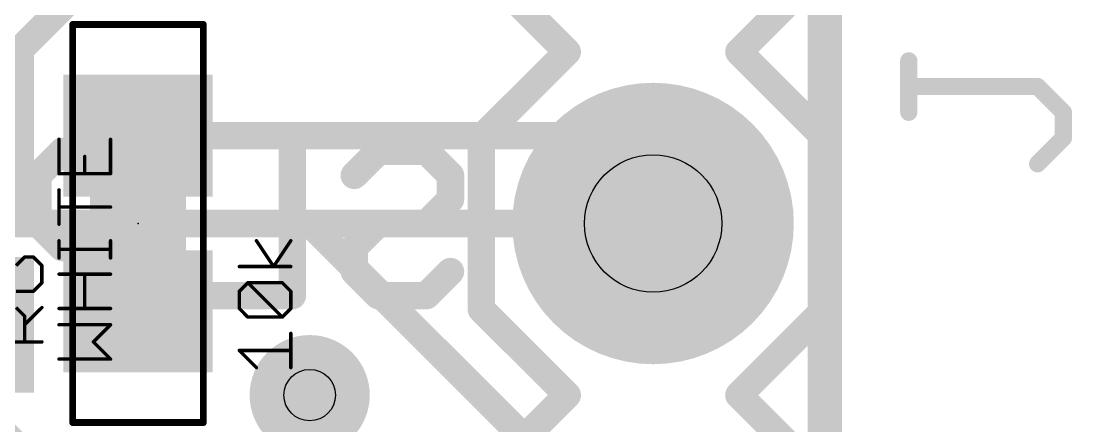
# Model space of a CAD drawing. Extents: x -36 to 72, y -11 to 13.
# Drawn here: x 15.64 to 23.42, y 4.85 to 7.85 of the extents above; entities that cross this region are included whole.
import ezdxf

# ---------------------------------------------------------------- set-up
doc = ezdxf.new("R2010")
doc.units = 0
for name, color, linetype in [('1', 12, 'CONTINUOUS'), ('16', 132, 'CONTINUOUS'), ('17', 110, 'CONTINUOUS'), ('18', 110, 'CONTINUOUS'), ('20', 53, 'CONTINUOUS'), ('21', 53, 'CONTINUOUS'), ('22', 53, 'CONTINUOUS'), ('23', 53, 'CONTINUOUS'), ('25', 253, 'CONTINUOUS'), ('27', 253, 'CONTINUOUS'), ('29', 253, 'CONTINUOUS'), ('30', 253, 'CONTINUOUS'), ('31', 253, 'CONTINUOUS'), ('35', 253, 'CONTINUOUS'), ('39', 12, 'CONTINUOUS'), ('44', 253, 'CONTINUOUS'), ('51', 53, 'CONTINUOUS')]:
    doc.layers.add(name, color=color, linetype=linetype)

# ---------------------------------------------------------------- blocks, each defined once
blk = doc.blocks.new('RECT')
blk.add_solid([(-0.5, -0.5), (0.5, -0.5), (-0.5, 0.5), (0.5, 0.5)])
blk = doc.blocks.new('ROUNDP')
at = {"const_width": 0.5}
blk.add_lwpolyline([(0, -0.25, 1), (0, 0.25, 1), (0, -0.25)], format="xyb", dxfattribs=at)
blk = doc.blocks.new('ROUNDV')
at = {"const_width": 0.5}
blk.add_lwpolyline([(0, -0.25, 1), (0, 0.25, 1), (0, -0.25)], format="xyb", dxfattribs=at)

msp = doc.modelspace()

# ---------------------------------------------------------------- linework, layer by layer
at = {"layer": '1'}
for points, const_width in [([(21.59, 12.7), (21.59, 0)], 0.254), ([(15.24, 7.239), (16.002, 8.001)], 0.2032), ([(19.67, 7), (16.51, 7)], 0.2032), ([(20.32, 6.35), (19.67, 7)], 0.2032), ([(13.26, 6.35), (17.78, 6.35)], 0.2032), ([(17.78, 6.35), (20.32, 3.81)], 0.2032), ([(16.51, 3.81), (15.24, 5.08)], 0.2032)]:
    msp.add_lwpolyline(points, dxfattribs=dict(at, const_width=const_width))
at = {"layer": '1', "const_width": 0.1016}
for points in [[(16.51, 7.0508, 1), (16.51, 6.9492)], [(19.7059, 7.0359, 1), (19.6341, 6.9641)], [(19.67, 6.9492, 1), (19.67, 7.0508)], [(17.8159, 6.3859, 1), (17.7441, 6.3141)], [(17.78, 6.2992, 1), (17.78, 6.4008)], [(20.2841, 6.3141, 1), (20.3559, 6.3859)]]:
    msp.add_lwpolyline(points, format="xyb", dxfattribs=at)
at = {"layer": '16'}
for points, const_width in [([(21.59, 12.7), (21.59, 0)], 0.254), ([(13.97, 6.35), (20.32, 6.35)], 0.2032)]:
    msp.add_lwpolyline(points, dxfattribs=dict(at, const_width=const_width))
at = {"layer": '16', "const_width": 0.1016}
msp.add_lwpolyline([(20.32, 6.2992, 1), (20.32, 6.4008)], format="xyb", dxfattribs=at)
at = {"layer": '20', "const_width": 0.2032}
msp.add_lwpolyline([(21.59, 0), (21.59, 12.7)], dxfattribs=at)
at = {"layer": '21', "const_width": 0.2032}
for points in [[(19.685, 7.62), (19.05, 8.255)], [(21.59, 8.255), (20.955, 7.62)], [(19.05, 6.985), (19.685, 7.62)], [(20.955, 7.62), (21.59, 6.985)], [(19.05, 5.715), (19.05, 6.985)], [(21.59, 6.985), (21.59, 5.715)], [(15.7, 6.52), (15.24, 6.52)], [(19.685, 5.08), (19.05, 5.715)], [(21.59, 5.715), (20.955, 5.08)], [(19.05, 4.445), (19.685, 5.08)], [(20.955, 5.08), (21.59, 4.445)]]:
    msp.add_lwpolyline(points, dxfattribs=at)
at = {"layer": '21', "const_width": 0.1016}
for points in [[(19.7209, 7.5841, 1), (19.6491, 7.6559)], [(19.6491, 7.5841, 1), (19.7209, 7.6559)], [(20.9909, 7.6559, 1), (20.9191, 7.5841)], [(20.9191, 7.6559, 1), (20.9909, 7.5841)], [(19.1008, 6.985, 1), (18.9992, 6.985)], [(21.6408, 6.985, 1), (21.5392, 6.985)], [(19.0141, 7.0209, 1), (19.0859, 6.9491)], [(21.5541, 6.9491, 1), (21.6259, 7.0209)], [(15.7, 6.4692, 1), (15.7, 6.5708)], [(19.0859, 5.7509, 1), (19.0141, 5.6791)], [(18.9992, 5.715, 1), (19.1008, 5.715)], [(21.5392, 5.715, 1), (21.6408, 5.715)], [(21.6259, 5.6791, 1), (21.5541, 5.7509)], [(19.7209, 5.0441, 1), (19.6491, 5.1159)], [(19.6491, 5.0441, 1), (19.7209, 5.1159)], [(20.9909, 5.1159, 1), (20.9191, 5.0441)], [(20.9191, 5.1159, 1), (20.9909, 5.0441)]]:
    msp.add_lwpolyline(points, format="xyb", dxfattribs=at)
at = {"layer": '22', "const_width": 0.2032}
for points in [[(15.9488, 6.8843), (15.7708, 6.7064)], [(16.4826, 6.8843), (15.9488, 6.8843)], [(16.4826, 5.8166), (16.4826, 6.8843)], [(17.652, 6.8843), (17.652, 5.8166)], [(18.1096, 6.7064), (18.2875, 6.8843)], [(18.2875, 6.8843), (18.6435, 6.8843)], [(18.6435, 6.8843), (18.8214, 6.7064)], [(15.7708, 6.7064), (15.7708, 6.3505)], [(18.8214, 6.7064), (18.8214, 6.5284)], [(18.8214, 6.5284), (18.6435, 6.3505)], [(15.7708, 6.3505), (15.9488, 6.1725)], [(18.2875, 6.3505), (18.1096, 6.1725)], [(18.6435, 6.3505), (18.2875, 6.3505)], [(15.9488, 6.1725), (16.4826, 6.1725)], [(18.1096, 6.1725), (18.1096, 5.9946)], [(18.1096, 5.9946), (18.2875, 5.8166)], [(18.6435, 5.8166), (18.8214, 5.9946)], [(17.652, 5.8166), (16.9402, 5.8166)], [(18.2875, 5.8166), (18.6435, 5.8166)]]:
    msp.add_lwpolyline(points, dxfattribs=at)
at = {"layer": '22', "const_width": 0.1016}
for points in [[(15.9488, 6.9351, 1), (15.9488, 6.8335)], [(15.9847, 6.8484, 1), (15.9128, 6.9202)], [(16.5334, 6.8843, 1), (16.4318, 6.8843)], [(16.4826, 6.8335, 1), (16.4826, 6.9351)], [(17.7028, 6.8843, 1), (17.6012, 6.8843)], [(18.2875, 6.9351, 1), (18.2875, 6.8335)], [(18.3235, 6.8484, 1), (18.2516, 6.9202)], [(18.6794, 6.9202, 1), (18.6075, 6.8484)], [(18.6435, 6.8335, 1), (18.6435, 6.9351)], [(15.8216, 6.7064, 1), (15.72, 6.7064)], [(15.7349, 6.7423, 1), (15.8067, 6.6704)], [(18.0737, 6.7423, 1), (18.1455, 6.6704)], [(18.8722, 6.7064, 1), (18.7706, 6.7064)], [(18.7855, 6.6704, 1), (18.8573, 6.7423)], [(18.8573, 6.4925, 1), (18.7855, 6.5643)], [(18.7706, 6.5284, 1), (18.8722, 6.5284)], [(15.8067, 6.3864, 1), (15.7349, 6.3145)], [(15.72, 6.3505, 1), (15.8216, 6.3505)], [(18.2875, 6.4013, 1), (18.2875, 6.2997)], [(18.3235, 6.3145, 1), (18.2516, 6.3864)], [(18.6075, 6.3864, 1), (18.6794, 6.3145)], [(18.6435, 6.2997, 1), (18.6435, 6.4013)], [(15.9488, 6.2233, 1), (15.9488, 6.1217)], [(15.9128, 6.1366, 1), (15.9847, 6.2084)], [(16.4826, 6.1217, 1), (16.4826, 6.2233)], [(18.1604, 6.1725, 1), (18.0588, 6.1725)], [(18.0737, 6.2084, 1), (18.1455, 6.1366)], [(18.1455, 6.0305, 1), (18.0737, 5.9586)], [(18.8573, 5.9586, 1), (18.7855, 6.0305)], [(18.0588, 5.9946, 1), (18.1604, 5.9946)], [(16.9402, 5.8674, 1), (16.9402, 5.7658)], [(17.652, 5.7658, 1), (17.652, 5.8674)], [(18.2875, 5.8674, 1), (18.2875, 5.7658)], [(18.6435, 5.7658, 1), (18.6435, 5.8674)], [(16.4318, 5.8166, 1), (16.5334, 5.8166)], [(17.6012, 5.8166, 1), (17.7028, 5.8166)], [(18.2516, 5.7807, 1), (18.3235, 5.8525)], [(18.6075, 5.8525, 1), (18.6794, 5.7807)]]:
    msp.add_lwpolyline(points, format="xyb", dxfattribs=at)
at = {"layer": '23'}
msp.add_point((16.51, 6.35), dxfattribs=at)
at = {"layer": '25'}
for points, const_width in [([(22.2113, 7.1728), (22.2113, 7.5542)], 0.127), ([(23.1646, 7.3635), (22.2113, 7.3635)], 0.127), ([(23.3553, 7.1728), (23.1646, 7.3635)], 0.127), ([(23.3553, 6.9822), (23.3553, 7.1728)], 0.127), ([(23.1646, 6.7915), (23.3553, 6.9822)], 0.127), ([(15.6717, 6.1021), (15.6081, 6.0386)], 0.0254), ([(15.7352, 6.1021), (15.6717, 6.1021)], 0.0254), ([(15.7988, 6.0386), (15.7352, 6.1021)], 0.0254), ([(15.7988, 5.9115), (15.7988, 6.0386)], 0.0254), ([(15.7352, 5.8479), (15.7988, 5.9115)], 0.0254), ([(15.6081, 5.8479), (15.7352, 5.8479)], 0.0254), ([(15.6081, 5.7279), (15.6717, 5.6644)], 0.0254), ([(15.6717, 5.6008), (15.7988, 5.7279)], 0.0254), ([(15.6717, 5.6644), (15.6717, 5.4737)], 0.0254), ([(15.7988, 5.4737), (15.4175, 5.4737)], 0.0254)]:
    msp.add_lwpolyline(points, dxfattribs=dict(at, const_width=const_width))
for points, const_width in [([(22.2431, 7.5542, 1), (22.1796, 7.5542)], 0.0635), ([(22.2113, 7.3952, 1), (22.2113, 7.3317)], 0.0635), ([(23.1871, 7.3859, 1), (23.1422, 7.341)], 0.0635), ([(23.1646, 7.3317, 1), (23.1646, 7.3952)], 0.0635), ([(23.387, 7.1728, 1), (23.3236, 7.1728)], 0.0635), ([(22.1796, 7.1728, 1), (22.2431, 7.1728)], 0.0635), ([(23.3328, 7.1504, 1), (23.3778, 7.1953)], 0.0635), ([(23.3236, 6.9822, 1), (23.387, 6.9822)], 0.0635), ([(23.3778, 6.9597, 1), (23.3328, 7.0046)], 0.0635), ([(23.1422, 6.814, 1), (23.1871, 6.7691)], 0.0635), ([(15.6717, 6.1085, 1), (15.6717, 6.0958)], 0.0127), ([(15.6762, 6.0976, 1), (15.6672, 6.1066)], 0.0127), ([(15.7397, 6.1066, 1), (15.7308, 6.0976)], 0.0127), ([(15.7352, 6.0958, 1), (15.7352, 6.1085)], 0.0127), ([(15.8051, 6.0386, 1), (15.7925, 6.0386)], 0.0127), ([(15.7943, 6.0341, 1), (15.8033, 6.0431)], 0.0127), ([(15.7925, 5.9115, 1), (15.8051, 5.9115)], 0.0127), ([(15.8033, 5.907, 1), (15.7943, 5.9159)], 0.0127), ([(15.7308, 5.8524, 1), (15.7397, 5.8434)], 0.0127), ([(15.7352, 5.8416, 1), (15.7352, 5.8543)], 0.0127), ([(15.678, 5.6644, 1), (15.6653, 5.6644)], 0.0127), ([(15.6672, 5.6599, 1), (15.6762, 5.6689)], 0.0127), ([(15.8033, 5.7234, 1), (15.7943, 5.7324)], 0.0127), ([(15.6672, 5.6053, 1), (15.6762, 5.5963)], 0.0127), ([(15.6653, 5.4737, 1), (15.678, 5.4737)], 0.0127), ([(15.7988, 5.4673, 1), (15.7988, 5.4801)], 0.0127)]:
    msp.add_lwpolyline(points, format="xyb", dxfattribs=dict(at, const_width=const_width))
at = {"layer": '27', "const_width": 0.0254}
for points in [[(15.9255, 6.973), (15.9255, 6.7188)], [(16.3068, 6.7188), (16.3068, 6.973)], [(16.1161, 6.7188), (16.1161, 6.8459)], [(15.9255, 6.7188), (16.3068, 6.7188)], [(15.9255, 6.3446), (15.9255, 6.5988)], [(16.3068, 6.4717), (15.9255, 6.4717)], [(15.9255, 6.0951), (15.9255, 6.2222)], [(16.3068, 6.0951), (16.3068, 6.2222)], [(17.5132, 6.0316), (17.3861, 6.2223)], [(17.6403, 6.2223), (17.5132, 6.0316)], [(16.3068, 6.1587), (15.9255, 6.1587)], [(15.9255, 5.9751), (16.3068, 5.9751)], [(16.1161, 5.7209), (16.1161, 5.9751)], [(17.6403, 6.0316), (17.259, 6.0316)], [(17.259, 5.8481), (17.3225, 5.9116)], [(17.3225, 5.9116), (17.5767, 5.9116)], [(17.5767, 5.6574), (17.3225, 5.9116)], [(17.5767, 5.9116), (17.6403, 5.8481)], [(17.259, 5.721), (17.259, 5.8481)], [(17.6403, 5.8481), (17.6403, 5.721)], [(16.3068, 5.7209), (15.9255, 5.7209)], [(17.3225, 5.6574), (17.259, 5.721)], [(17.6403, 5.721), (17.5767, 5.6574)], [(16.3068, 5.6009), (15.9255, 5.6009)], [(16.1797, 5.4738), (16.3068, 5.6009)], [(17.5767, 5.6574), (17.3225, 5.6574)], [(17.6403, 5.2832), (17.6403, 5.5374)], [(16.3068, 5.3467), (16.1797, 5.4738)], [(17.3861, 5.2832), (17.259, 5.4103)], [(17.259, 5.4103), (17.6403, 5.4103)], [(15.9255, 5.3467), (16.3068, 5.3467)]]:
    msp.add_lwpolyline(points, dxfattribs=at)
at = {"layer": '27', "const_width": 0.0127}
for points in [[(15.9318, 6.973, 1), (15.9191, 6.973)], [(16.3132, 6.973, 1), (16.3004, 6.973)], [(16.1225, 6.8459, 1), (16.1098, 6.8459)], [(15.9255, 6.7251, 1), (15.9255, 6.7124)], [(15.9191, 6.7188, 1), (15.9318, 6.7188)], [(16.1098, 6.7188, 1), (16.1225, 6.7188)], [(16.3004, 6.7188, 1), (16.3132, 6.7188)], [(16.3068, 6.7124, 1), (16.3068, 6.7251)], [(15.9318, 6.5988, 1), (15.9191, 6.5988)], [(15.9255, 6.478, 1), (15.9255, 6.4653)], [(16.3068, 6.4653, 1), (16.3068, 6.478)], [(15.9191, 6.3446, 1), (15.9318, 6.3446)], [(15.9318, 6.2222, 1), (15.9191, 6.2222)], [(16.3132, 6.2222, 1), (16.3004, 6.2222)], [(17.3914, 6.2258, 1), (17.3808, 6.2188)], [(17.6456, 6.2188, 1), (17.635, 6.2258)], [(15.9255, 6.165, 1), (15.9255, 6.1523)], [(16.3068, 6.1523, 1), (16.3068, 6.165)], [(15.9191, 6.0951, 1), (15.9318, 6.0951)], [(16.3004, 6.0951, 1), (16.3132, 6.0951)], [(15.9255, 5.9815, 1), (15.9255, 5.9688)], [(16.1225, 5.9751, 1), (16.1098, 5.9751)], [(16.3068, 5.9688, 1), (16.3068, 5.9815)], [(17.259, 6.038, 1), (17.259, 6.0253)], [(17.5079, 6.0351, 1), (17.5185, 6.0281)], [(17.5079, 6.0281, 1), (17.5185, 6.0351)], [(17.6403, 6.0253, 1), (17.6403, 6.038)], [(17.3225, 5.918, 1), (17.3225, 5.9053)], [(17.327, 5.9161, 1), (17.318, 5.9071)], [(17.327, 5.9071, 1), (17.318, 5.9161)], [(17.5812, 5.9161, 1), (17.5723, 5.9071)], [(17.5767, 5.9053, 1), (17.5767, 5.918)], [(17.2653, 5.8481, 1), (17.2526, 5.8481)], [(17.2545, 5.8526, 1), (17.2635, 5.8436)], [(17.6467, 5.8481, 1), (17.6339, 5.8481)], [(17.6358, 5.8436, 1), (17.6448, 5.8526)], [(15.9255, 5.7273, 1), (15.9255, 5.7146)], [(16.1098, 5.7209, 1), (16.1225, 5.7209)], [(16.3068, 5.7146, 1), (16.3068, 5.7273)], [(17.2526, 5.721, 1), (17.2653, 5.721)], [(17.2635, 5.7254, 1), (17.2545, 5.7165)], [(17.6339, 5.721, 1), (17.6467, 5.721)], [(17.6448, 5.7165, 1), (17.6358, 5.7254)], [(15.9255, 5.6073, 1), (15.9255, 5.5946)], [(16.3113, 5.5964, 1), (16.3023, 5.6054)], [(16.3068, 5.5946, 1), (16.3068, 5.6073)], [(17.3225, 5.6638, 1), (17.3225, 5.6511)], [(17.318, 5.6529, 1), (17.327, 5.6619)], [(17.5723, 5.6619, 1), (17.5812, 5.6529)], [(17.5723, 5.6529, 1), (17.5812, 5.6619)], [(17.5767, 5.6511, 1), (17.5767, 5.6638)], [(17.6467, 5.5374, 1), (17.6339, 5.5374)], [(16.1842, 5.4783, 1), (16.1752, 5.4693)], [(16.1752, 5.4783, 1), (16.1842, 5.4693)], [(17.2635, 5.4148, 1), (17.2545, 5.4058)], [(17.259, 5.4167, 1), (17.259, 5.404)], [(17.6403, 5.404, 1), (17.6403, 5.4167)], [(15.9255, 5.3531, 1), (15.9255, 5.3403)], [(16.3023, 5.3422, 1), (16.3113, 5.3512)], [(16.3068, 5.3403, 1), (16.3068, 5.3531)], [(17.3816, 5.2787, 1), (17.3906, 5.2877)], [(17.6339, 5.2832, 1), (17.6467, 5.2832)]]:
    msp.add_lwpolyline(points, format="xyb", dxfattribs=at)
at = {"layer": '39', "const_width": 0.0508}
for points in [[(16.027, 4.877), (16.027, 7.823)], [(16.027, 7.823), (16.993, 7.823)], [(16.993, 7.823), (16.993, 4.877)], [(16.993, 4.877), (16.027, 4.877)]]:
    msp.add_lwpolyline(points, dxfattribs=at)
at = {"layer": '39', "const_width": 0.0254}
for points in [[(16.0397, 7.823, 1), (16.0143, 7.823)], [(16.027, 7.8357, 1), (16.027, 7.8103)], [(17.0057, 7.823, 1), (16.9803, 7.823)], [(16.993, 7.8103, 1), (16.993, 7.8357)], [(16.027, 4.8897, 1), (16.027, 4.8643)], [(16.993, 4.8643, 1), (16.993, 4.8897)], [(16.0143, 4.877, 1), (16.0397, 4.877)], [(16.9803, 4.877, 1), (17.0057, 4.877)]]:
    msp.add_lwpolyline(points, format="xyb", dxfattribs=at)
at = {"layer": '44'}
for centre, radius in [((20.32, 6.35), 0.508), ((17.78, 5.08), 0.1905)]:
    msp.add_circle(centre, radius, dxfattribs=at)
at = {"layer": '51', "const_width": 0.1524}
for points in [[(16.286, 6.105), (16.286, 6.595)], [(16.734, 6.595), (16.734, 6.105)]]:
    msp.add_lwpolyline(points, dxfattribs=at)
at = {"layer": '51', "const_width": 0.0762}
for points in [[(16.3241, 6.595, 1), (16.2479, 6.595)], [(16.7721, 6.595, 1), (16.6959, 6.595)], [(16.2479, 6.105, 1), (16.3241, 6.105)], [(16.6959, 6.105, 1), (16.7721, 6.105)]]:
    msp.add_lwpolyline(points, format="xyb", dxfattribs=at)

# ---------------------------------------------------------------- block references
at = {"layer": '1', "xscale": 0.7, "yscale": 0.9, "rotation": 90}
for p in [(16.51, 7), (16.51, 5.7)]:
    msp.add_blockref('RECT', p, dxfattribs=at)
at = {"layer": '17', "xscale": 1.8796, "yscale": 1.8796}
msp.add_blockref('ROUNDP', (20.32, 6.35), dxfattribs=at)
msp.add_blockref('ROUNDP', (20.32, 6.35), dxfattribs=at)
at = {"layer": '18', "xscale": 0.889, "yscale": 0.889}
msp.add_blockref('ROUNDV', (17.78, 5.08), dxfattribs=at)
msp.add_blockref('ROUNDV', (17.78, 5.08), dxfattribs=at)
at = {"layer": '21', "xscale": 0.4064, "yscale": 0.7112, "rotation": 90}
msp.add_blockref('RECT', (16.51, 6.35), dxfattribs=at)
at = {"layer": '29'}
for name, p, xscale, yscale in [('RECT', (15.24, 7.1), 1.0032, 1.0032), ('ROUNDP', (20.32, 6.35), 2.0828, 2.0828), ('RECT', (15.24, 5.6), 1.0032, 1.0032)]:
    msp.add_blockref(name, p, dxfattribs=dict(at, xscale=xscale, yscale=yscale))
at = {"layer": '29', "xscale": 0.9032, "yscale": 1.1032, "rotation": 90}
for p in [(16.51, 7), (16.51, 5.7)]:
    msp.add_blockref('RECT', p, dxfattribs=at)
at = {"layer": '30', "xscale": 2.0828, "yscale": 2.0828}
msp.add_blockref('ROUNDP', (20.32, 6.35), dxfattribs=at)
at = {"layer": '31', "xscale": 0.7, "yscale": 0.9, "rotation": 90}
for p in [(16.51, 7), (16.51, 5.7)]:
    msp.add_blockref('RECT', p, dxfattribs=at)
at = {"layer": '35', "xscale": 0.3998, "yscale": 0.6, "rotation": 90}
msp.add_blockref('RECT', (16.51, 6.35), dxfattribs=at)
at = {"layer": '51'}
for p, xscale, yscale, rotation in [((16.5148, 6.7588), 0.3, 0.5999, 90), ((20.32, 6.35), 0.508, 0.508, 270), ((16.5148, 5.946), 0.3, 0.5999, 90)]:
    msp.add_blockref('RECT', p, dxfattribs=dict(at, xscale=xscale, yscale=yscale, rotation=rotation))

doc.saveas('drawing.dxf')
